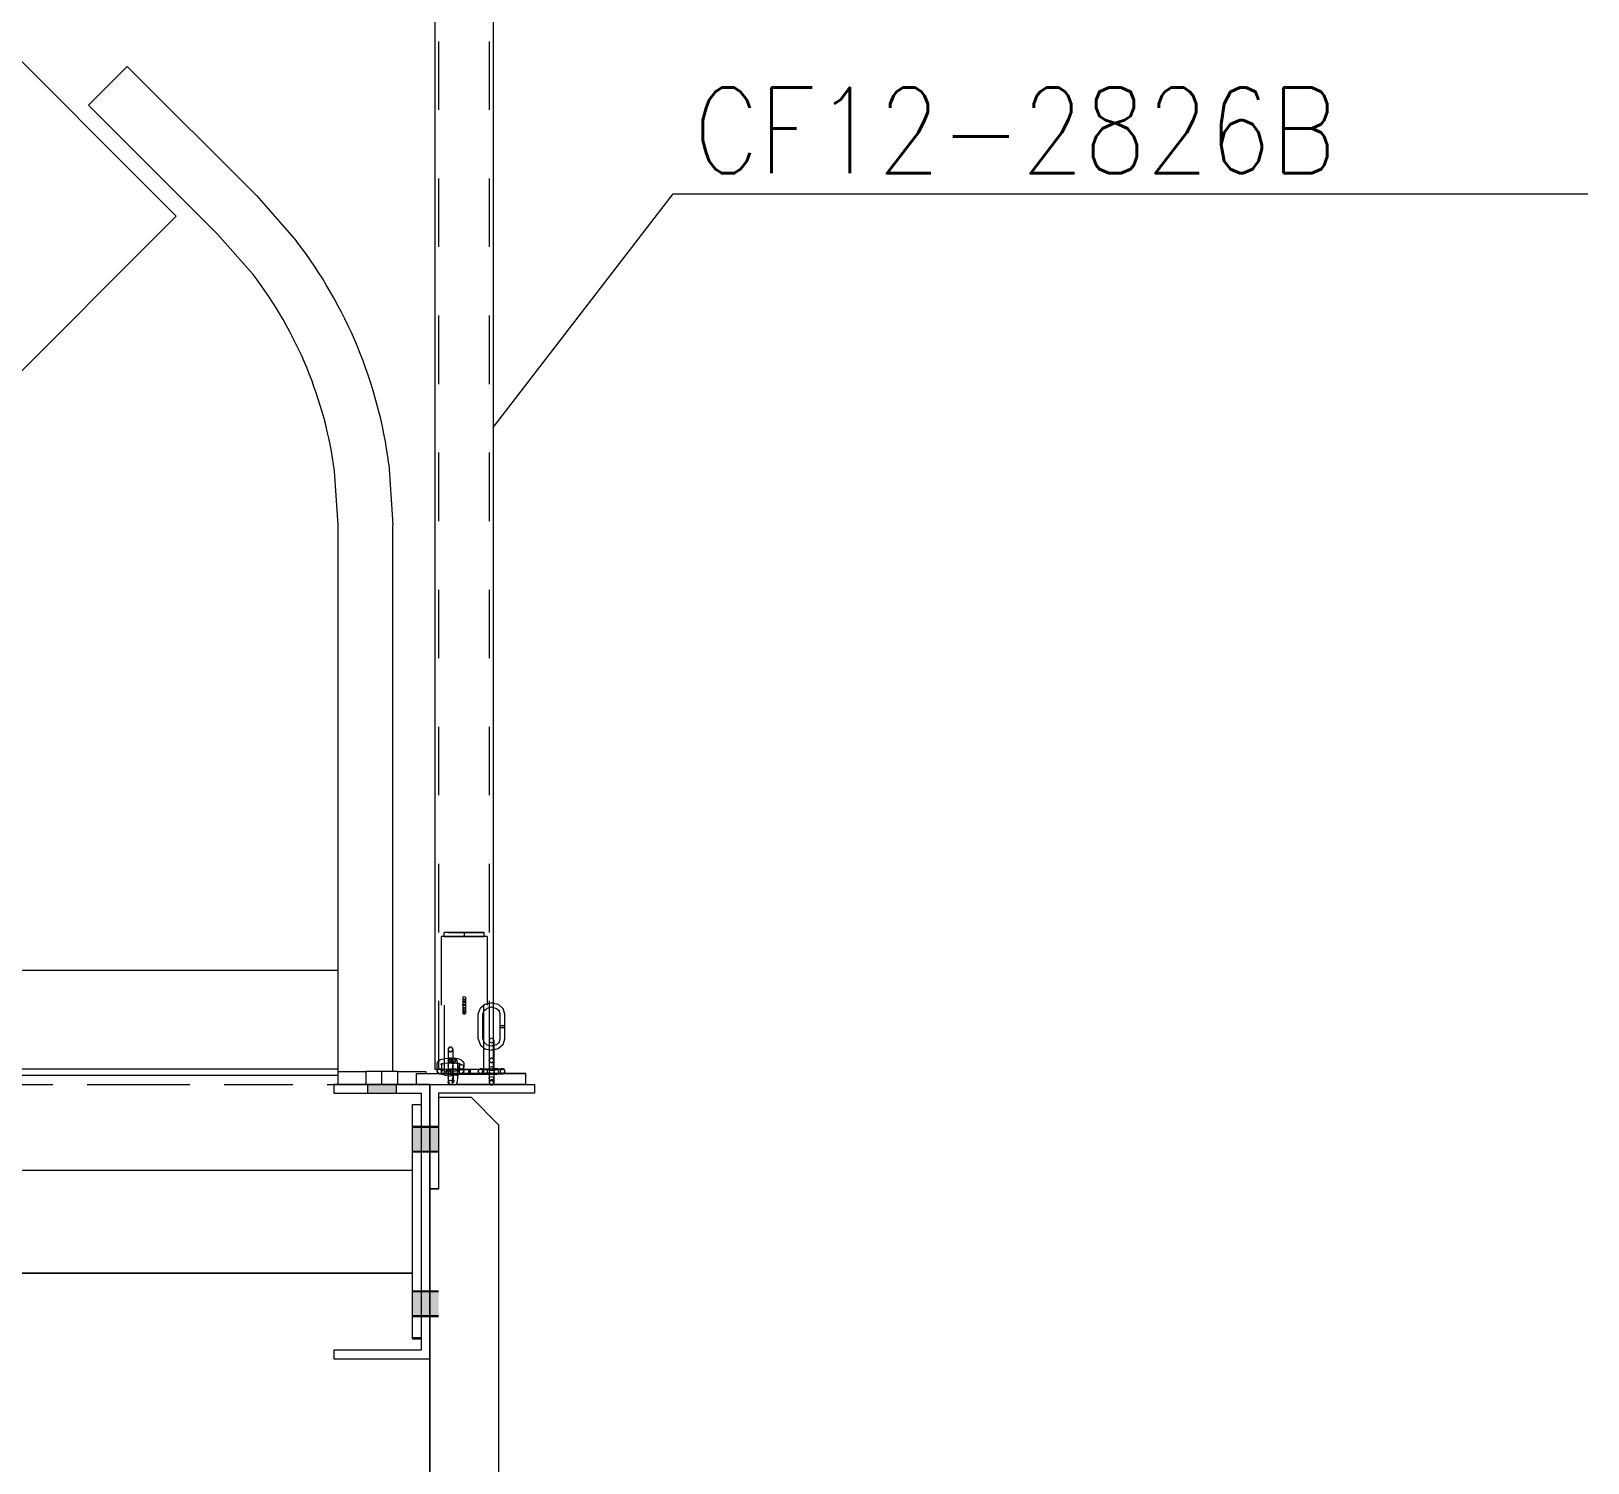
# Model space of a CAD drawing. Header units: millimetres. Extents: x -753 to 90, y 56274 to 56868.
# Drawn here: x -129.56 to -84.14, y 56715.08 to 56756.86 of the extents above; entities that cross this region are included whole.
import ezdxf

# ---------------------------------------------------------------- set-up
doc = ezdxf.new("R2010")
doc.units = ezdxf.units.MM
for name, pattern in [('XKITLINE00', [0]), ('XKITLINE02', [4, 2, -2]), ('XKITLINE06', [7, 3, -1, 2, -1])]:
    doc.linetypes.add(name, pattern=pattern)
for name, color, linetype, lineweight in [('Cota', 4, 'Continuous', 0), ('Objeto gráfico', 3, 'Continuous', 0), ('Parafuso', 3, 'Continuous', 0), ('Peça', 2, 'Continuous', 0), ('Texto', 7, 'Continuous', 0)]:
    doc.layers.add(name, color=color, linetype=linetype, lineweight=lineweight)
doc.styles.add('ROMANS', font='romans__.ttf')

# ---------------------------------------------------------------- blocks, each defined once
blk = doc.blocks.new('*A123')
at = {"layer": 'Peça', "color": 4, "linetype": 'XKITLINE00', "lineweight": 0}
for p, q in [((-117.704, 56759.339), (-116.321, 56759.772)), ((-116.321, 56759.772), (-116.093, 56759.843)), ((-116.073, 56759.814), (-116.073, 56726.563)), ((-117.769, 56759.318), (-117.704, 56759.339)), ((-117.769, 56726.563), (-117.769, 56759.318)), ((-116.073, 56726.563), (-117.769, 56726.563))]:
    blk.add_line(p, q, dxfattribs=at)
at = {"layer": 'Peça', "color": 7, "linetype": 'XKITLINE02', "lineweight": 0}
for p, q in [((-116.179, 56759.816), (-117.663, 56759.352)), ((-116.236, 56759.799), (-117.607, 56759.369)), ((-116.073, 56759.85), (-117.246, 56759.482)), ((-116.179, 56726.563), (-116.179, 56759.816)), ((-116.073, 56759.85), (-116.073, 56759.814)), ((-117.246, 56759.482), (-117.769, 56759.318)), ((-117.663, 56726.563), (-117.663, 56759.352)), ((-116.138, 56726.563), (-116.073, 56726.563))]:
    blk.add_line(p, q, dxfattribs=at)
blk = doc.blocks.new('*A145')
at = {"layer": 'Parafuso'}
for points in [[(-118.173, 56724.17), (-118.425, 56724.17), (-118.425, 56724.897), (-118.173, 56724.897)], [(-118.173, 56724.147), (-118.425, 56724.147), (-118.425, 56724.874), (-118.173, 56724.874)], [(-117.921, 56724.17), (-118.173, 56724.17), (-118.173, 56724.897), (-117.921, 56724.897)], [(-117.921, 56724.147), (-118.173, 56724.147), (-118.173, 56724.874), (-117.921, 56724.874)], [(-117.669, 56724.17), (-117.921, 56724.17), (-117.921, 56724.897), (-117.669, 56724.897)], [(-117.669, 56724.147), (-117.921, 56724.147), (-117.921, 56724.874), (-117.669, 56724.874)], [(-118.173, 56719.37), (-118.425, 56719.37), (-118.425, 56720.097), (-118.173, 56720.097)], [(-118.173, 56719.347), (-118.425, 56719.347), (-118.425, 56720.074), (-118.173, 56720.074)], [(-117.921, 56719.37), (-118.173, 56719.37), (-118.173, 56720.097), (-117.921, 56720.097)], [(-117.921, 56719.347), (-118.173, 56719.347), (-118.173, 56720.074), (-117.921, 56720.074)], [(-117.669, 56719.37), (-117.921, 56719.37), (-117.921, 56720.097), (-117.669, 56720.097)], [(-117.669, 56719.347), (-117.921, 56719.347), (-117.921, 56720.074), (-117.669, 56720.074)]]:
    blk.add_hatch(color=7, dxfattribs=at).paths.add_polyline_path(points, flags=17)
at = {"layer": 'Parafuso', "color": 7, "linetype": 'XKITLINE00', "lineweight": 0}
for p, q in [((-118.173, 56724.897), (-118.425, 56724.897)), ((-118.173, 56724.874), (-118.425, 56724.874)), ((-117.921, 56724.897), (-118.173, 56724.897)), ((-117.921, 56724.874), (-118.173, 56724.874)), ((-117.669, 56724.897), (-117.921, 56724.897)), ((-117.669, 56724.874), (-117.921, 56724.874)), ((-118.173, 56724.17), (-118.425, 56724.17)), ((-118.173, 56724.147), (-118.425, 56724.147)), ((-117.921, 56724.17), (-118.173, 56724.17)), ((-117.921, 56724.147), (-118.173, 56724.147)), ((-117.669, 56724.17), (-117.921, 56724.17)), ((-117.669, 56724.147), (-117.921, 56724.147)), ((-118.173, 56720.097), (-118.425, 56720.097)), ((-118.173, 56720.074), (-118.425, 56720.074)), ((-117.921, 56720.097), (-118.173, 56720.097)), ((-117.921, 56720.074), (-118.173, 56720.074)), ((-117.669, 56720.097), (-117.921, 56720.097)), ((-117.669, 56720.074), (-117.921, 56720.074)), ((-118.173, 56719.37), (-118.425, 56719.37)), ((-118.173, 56719.347), (-118.425, 56719.347)), ((-117.921, 56719.37), (-118.173, 56719.37)), ((-117.921, 56719.347), (-118.173, 56719.347)), ((-117.669, 56719.37), (-117.921, 56719.37)), ((-117.669, 56719.347), (-117.921, 56719.347))]:
    blk.add_line(p, q, dxfattribs=at)
blk = doc.blocks.new('*A150')
at = {"layer": 'Peça', "color": 1, "linetype": 'XKITLINE00', "lineweight": 0}
for p, q in [((-200.217, 56723.629), (-118.425, 56723.629)), ((-200.217, 56720.629), (-118.425, 56720.629)), ((-200.217, 56720.615), (-118.425, 56720.615))]:
    blk.add_line(p, q, dxfattribs=at)
blk = doc.blocks.new('*A152')
at = {"layer": 'Peça', "color": 1, "linetype": 'XKITLINE00', "lineweight": 0}
for p, q in [((-117.667, 56725.751), (-116.721, 56725.751)), ((-116.721, 56725.751), (-115.921, 56724.951)), ((-115.921, 56724.951), (-115.921, 56693.216)), ((-117.921, 56698.133), (-117.921, 56718.123)), ((-117.921, 56693.216), (-117.921, 56695.085))]:
    blk.add_line(p, q, dxfattribs=at)
blk = doc.blocks.new('*A153')
at = {"layer": 'Peça', "color": 1, "linetype": 'XKITLINE00', "lineweight": 0}
for p, q in [((-117.921, 56726.123), (-120.721, 56726.123)), ((-120.721, 56726.123), (-120.721, 56725.871)), ((-117.921, 56718.123), (-117.921, 56726.123)), ((-120.721, 56725.871), (-118.173, 56725.871)), ((-118.173, 56725.871), (-118.173, 56718.375)), ((-118.173, 56718.375), (-120.721, 56718.375)), ((-120.721, 56718.375), (-120.721, 56718.123)), ((-120.721, 56718.123), (-117.921, 56718.123))]:
    blk.add_line(p, q, dxfattribs=at)
blk = doc.blocks.new('*A166')
at = {"layer": 'Peça', "color": 1, "linetype": 'XKITLINE00', "lineweight": 0}
for p, q in [((-118.425, 56718.701), (-118.425, 56725.543)), ((-118.425, 56725.543), (-118.173, 56725.543)), ((-118.425, 56718.743), (-118.173, 56718.743)), ((-118.425, 56718.701), (-118.173, 56718.701))]:
    blk.add_line(p, q, dxfattribs=at)
blk = doc.blocks.new('*A167')
at = {"layer": 'Peça', "color": 1, "linetype": 'XKITLINE00', "lineweight": 0}
for p, q in [((-146.959, 56739.16), (-129.988, 56756.13)), ((-129.909, 56756.051), (-129.988, 56756.13)), ((-129.305, 56755.447), (-129.909, 56756.051)), ((-127.051, 56753.193), (-129.305, 56755.447)), ((-125.634, 56751.776), (-127.051, 56753.193)), ((-142.292, 56734.493), (-125.322, 56751.463)), ((-125.401, 56751.543), (-125.634, 56751.776)), ((-125.322, 56751.463), (-125.401, 56751.543)), ((-146.959, 56739.16), (-146.88, 56739.08)), ((-146.88, 56739.08), (-146.646, 56738.847)), ((-146.646, 56738.847), (-145.23, 56737.43)), ((-145.23, 56737.43), (-142.976, 56735.176)), ((-142.976, 56735.176), (-142.372, 56734.572)), ((-142.372, 56734.572), (-142.292, 56734.493))]:
    blk.add_line(p, q, dxfattribs=at)
blk = doc.blocks.new('*A169')
at = {"layer": 'Peça', "color": 1, "linetype": 'XKITLINE00', "lineweight": 0}
for p, q in [((-126.75, 56755.834), (-127.881, 56754.702)), ((-122.985, 56752.068), (-126.75, 56755.834)), ((-127.881, 56754.702), (-124.116, 56750.937)), ((-122.985, 56752.068), (-121.812, 56750.731)), ((-123.081, 56749.757), (-124.116, 56750.937)), ((-119.118, 56744.227), (-119.001, 56742.452)), ((-120.601, 56742.452), (-120.704, 56744.018)), ((-120.601, 56727.462), (-120.601, 56742.452)), ((-119.001, 56726.502), (-119.001, 56742.452))]:
    blk.add_line(p, q, dxfattribs=at)
for radius in [13.6, 12]:
    blk.add_arc((-132.601, 56742.452), radius, 7.5, 37.5, dxfattribs=at)
blk = doc.blocks.new('*A171')
at = {"layer": 'Peça', "color": 1, "linetype": 'XKITLINE00', "lineweight": 0}
for p, q in [((-120.601, 56726.122), (-120.601, 56726.502)), ((-120.601, 56726.502), (-119.781, 56726.502)), ((-118.896, 56726.502), (-119.781, 56726.502)), ((-119.781, 56726.122), (-119.781, 56726.502)), ((-119.321, 56726.122), (-119.321, 56726.502)), ((-118.861, 56726.502), (-118.896, 56726.502)), ((-118.861, 56726.122), (-118.861, 56726.502)), ((-118.861, 56726.502), (-118.041, 56726.502)), ((-118.041, 56726.502), (-118.041, 56726.443))]:
    blk.add_line(p, q, dxfattribs=at)
blk = doc.blocks.new('*A172')
at = {"layer": 'Peça', "color": 1, "linetype": 'XKITLINE00', "lineweight": 0}
for p, q in [((-198.041, 56729.462), (-120.601, 56729.462)), ((-120.601, 56726.502), (-120.601, 56727.462)), ((-198.041, 56726.577), (-120.601, 56726.577)), ((-198.041, 56726.398), (-120.601, 56726.398))]:
    blk.add_line(p, q, dxfattribs=at)
blk = doc.blocks.new('*A173')
at = {"layer": 'Parafuso'}
blk.add_hatch(color=7, dxfattribs=at).paths.add_polyline_path([(-119.741, 56725.87), (-119.741, 56726.122), (-118.901, 56726.122), (-118.901, 56725.87)], flags=17)
blk.add_hatch(color=7, dxfattribs=at).paths.add_polyline_path([(-119.741, 56725.87), (-119.741, 56726.122), (-118.901, 56726.122), (-118.901, 56725.87)], flags=17)
at = {"layer": 'Parafuso', "color": 7, "linetype": 'XKITLINE00', "lineweight": 0}
for p, q in [((-119.741, 56726.122), (-119.741, 56725.87)), ((-119.741, 56726.122), (-119.741, 56725.87)), ((-118.901, 56726.122), (-118.901, 56725.87)), ((-118.901, 56726.122), (-118.901, 56725.87))]:
    blk.add_line(p, q, dxfattribs=at)
blk = doc.blocks.new('*A203')
at = {"layer": 'Peça', "color": 4, "linetype": 'XKITLINE00', "lineweight": 0}
for p, q in [((-118.321, 56726.443), (-115.121, 56726.443)), ((-118.321, 56726.443), (-118.321, 56726.123)), ((-115.121, 56726.123), (-115.121, 56726.443))]:
    blk.add_line(p, q, dxfattribs=at)
at = {"layer": 'Peça', "color": 7, "linetype": 'XKITLINE02', "lineweight": 0}
for p, q in [((-118.321, 56726.443), (-118.321, 56726.443)), ((-115.121, 56726.443), (-118.321, 56726.443)), ((-115.121, 56726.443), (-115.121, 56726.443)), ((-115.121, 56726.123), (-118.321, 56726.123)), ((-118.321, 56726.123), (-118.321, 56726.123)), ((-118.321, 56726.123), (-115.121, 56726.123)), ((-115.121, 56726.123), (-115.121, 56726.123))]:
    blk.add_line(p, q, dxfattribs=at)
blk = doc.blocks.new('*A204')
at = {"layer": 'Peça', "color": 7, "linetype": 'XKITLINE02', "lineweight": 0}
for p, q in [((-116.509, 56728.177), (-116.459, 56728.339)), ((-116.442, 56728.354), (-116.459, 56728.339)), ((-116.313, 56728.466), (-116.442, 56728.354)), ((-116.373, 56728.177), (-116.342, 56728.28)), ((-116.359, 56728.265), (-116.265, 56728.346)), ((-116.359, 56728.265), (-116.342, 56728.28)), ((-116.313, 56728.466), (-116.137, 56728.507)), ((-116.137, 56728.376), (-116.265, 56728.346)), ((-116.137, 56728.507), (-116.105, 56728.507)), ((-116.105, 56728.376), (-116.137, 56728.376)), ((-116.105, 56728.507), (-116.073, 56728.5)), ((-116.105, 56728.376), (-116.073, 56728.369)), ((-115.929, 56728.466), (-115.8, 56728.354)), ((-115.901, 56728.28), (-115.884, 56728.265)), ((-115.783, 56728.339), (-115.8, 56728.354)), ((-116.509, 56727.453), (-116.509, 56728.177)), ((-116.373, 56727.453), (-116.373, 56728.177)), ((-115.869, 56727.819), (-115.849, 56727.842)), ((-115.866, 56727.815), (-115.849, 56727.835)), ((-115.849, 56727.842), (-115.801, 56727.852)), ((-115.801, 56727.845), (-115.849, 56727.835)), ((-115.801, 56727.852), (-115.753, 56727.842)), ((-115.753, 56727.835), (-115.801, 56727.845)), ((-115.753, 56727.842), (-115.733, 56727.819)), ((-115.736, 56727.815), (-115.753, 56727.835)), ((-116.509, 56727.453), (-116.459, 56727.291)), ((-116.373, 56727.453), (-116.342, 56727.351)), ((-116.359, 56727.366), (-116.265, 56727.284)), ((-116.342, 56727.351), (-116.359, 56727.366)), ((-116.169, 56727.454), (-116.189, 56727.406)), ((-116.189, 56727.406), (-116.189, 56726.563)), ((-116.189, 56727.406), (-116.169, 56727.358)), ((-116.121, 56727.474), (-116.169, 56727.454)), ((-116.169, 56727.358), (-116.121, 56727.338)), ((-116.073, 56727.454), (-116.121, 56727.474)), ((-116.121, 56727.338), (-116.073, 56727.358)), ((-116.073, 56727.358), (-116.053, 56727.406)), ((-116.053, 56727.406), (-116.053, 56727.379)), ((-115.884, 56727.366), (-115.977, 56727.284)), ((-115.901, 56727.351), (-115.884, 56727.366)), ((-117.6, 56726.851), (-117.489, 56726.88)), ((-117.489, 56726.88), (-117.337, 56726.891)), ((-117.369, 56727.197), (-117.389, 56727.149)), ((-117.389, 56727.149), (-117.389, 56726.186)), ((-117.389, 56727.149), (-117.369, 56727.101)), ((-117.389, 56726.829), (-117.369, 56726.877)), ((-117.321, 56727.217), (-117.369, 56727.197)), ((-117.369, 56727.101), (-117.321, 56727.081)), ((-117.369, 56726.877), (-117.321, 56726.897)), ((-117.357, 56726.819), (-117.337, 56726.867)), ((-117.305, 56726.891), (-117.337, 56726.891)), ((-117.337, 56726.867), (-117.289, 56726.887)), ((-117.273, 56727.197), (-117.321, 56727.217)), ((-117.321, 56727.081), (-117.273, 56727.101)), ((-117.321, 56726.897), (-117.273, 56726.877)), ((-117.314, 56726.817), (-117.294, 56726.865)), ((-117.293, 56726.865), (-117.313, 56726.817)), ((-117.153, 56726.88), (-117.305, 56726.891)), ((-117.294, 56726.865), (-117.246, 56726.885)), ((-117.245, 56726.885), (-117.293, 56726.865)), ((-117.289, 56726.887), (-117.246, 56726.885)), ((-117.253, 56727.149), (-117.273, 56727.197)), ((-117.273, 56727.101), (-117.253, 56727.149)), ((-117.273, 56726.877), (-117.253, 56726.829)), ((-117.253, 56727.149), (-117.253, 56726.186)), ((-117.246, 56726.885), (-117.198, 56726.865)), ((-117.245, 56726.885), (-117.202, 56726.883)), ((-117.197, 56726.865), (-117.245, 56726.885)), ((-117.202, 56726.883), (-117.154, 56726.863)), ((-117.198, 56726.865), (-117.178, 56726.817)), ((-117.178, 56726.817), (-117.197, 56726.865)), ((-117.154, 56726.863), (-117.135, 56726.815)), ((-117.042, 56726.851), (-117.153, 56726.88)), ((-116.459, 56727.291), (-116.442, 56727.276)), ((-116.442, 56727.276), (-116.313, 56727.164)), ((-116.313, 56727.164), (-116.137, 56727.123)), ((-116.265, 56727.284), (-116.137, 56727.254)), ((-116.169, 56726.88), (-116.189, 56726.832)), ((-116.169, 56726.869), (-116.189, 56726.821)), ((-116.169, 56726.88), (-116.121, 56726.9)), ((-116.121, 56726.889), (-116.169, 56726.869)), ((-116.137, 56727.254), (-116.105, 56727.254)), ((-116.105, 56727.123), (-116.137, 56727.123)), ((-116.073, 56726.88), (-116.121, 56726.9)), ((-116.073, 56726.869), (-116.121, 56726.889)), ((-116.053, 56727.266), (-116.105, 56727.254)), ((-116.053, 56727.135), (-116.105, 56727.123)), ((-116.053, 56726.832), (-116.073, 56726.88)), ((-116.053, 56726.821), (-116.073, 56726.869)), ((-117.709, 56726.745), (-117.689, 56726.792)), ((-117.709, 56726.563), (-117.709, 56726.745)), ((-117.704, 56726.516), (-117.689, 56726.552)), ((-117.689, 56726.792), (-117.642, 56726.838)), ((-117.689, 56726.552), (-117.641, 56726.572)), ((-117.666, 56726.443), (-117.641, 56726.432)), ((-117.651, 56726.443), (-117.642, 56726.434)), ((-117.642, 56726.838), (-117.6, 56726.851)), ((-117.6, 56726.421), (-117.642, 56726.434)), ((-117.641, 56726.572), (-117.6, 56726.572)), ((-117.6, 56726.568), (-117.641, 56726.568)), ((-117.641, 56726.568), (-117.607, 56726.554)), ((-117.641, 56726.436), (-117.593, 56726.456)), ((-117.6, 56726.436), (-117.641, 56726.436)), ((-117.641, 56726.432), (-117.6, 56726.432)), ((-117.607, 56726.554), (-117.593, 56726.549)), ((-117.6, 56726.72), (-117.489, 56726.749)), ((-117.559, 56726.733), (-117.6, 56726.72)), ((-117.6, 56726.572), (-117.489, 56726.573)), ((-117.6, 56726.568), (-117.489, 56726.567)), ((-117.489, 56726.523), (-117.6, 56726.553)), ((-117.6, 56726.553), (-117.573, 56726.544)), ((-117.6, 56726.436), (-117.489, 56726.437)), ((-117.6, 56726.432), (-117.489, 56726.431)), ((-117.489, 56726.392), (-117.6, 56726.421)), ((-117.593, 56726.699), (-117.573, 56726.745)), ((-117.593, 56726.699), (-117.559, 56726.733)), ((-117.559, 56726.54), (-117.593, 56726.573)), ((-117.593, 56726.573), (-117.573, 56726.527)), ((-117.593, 56726.549), (-117.573, 56726.5)), ((-117.593, 56726.456), (-117.573, 56726.504)), ((-117.573, 56726.527), (-117.573, 56726.745)), ((-117.573, 56726.544), (-117.559, 56726.54)), ((-117.573, 56726.5), (-117.573, 56726.504)), ((-117.489, 56726.749), (-117.337, 56726.76)), ((-117.489, 56726.573), (-117.337, 56726.573)), ((-117.489, 56726.567), (-117.337, 56726.567)), ((-117.489, 56726.523), (-117.337, 56726.513)), ((-117.489, 56726.437), (-117.337, 56726.437)), ((-117.489, 56726.431), (-117.337, 56726.431)), ((-117.442, 56726.491), (-117.423, 56726.539)), ((-117.422, 56726.443), (-117.442, 56726.491)), ((-117.442, 56726.491), (-117.442, 56726.491)), ((-117.423, 56726.539), (-117.376, 56726.559)), ((-117.376, 56726.423), (-117.422, 56726.443)), ((-117.369, 56726.781), (-117.389, 56726.829)), ((-117.384, 56726.668), (-117.389, 56726.516)), ((-117.389, 56726.506), (-117.369, 56726.554)), ((-117.389, 56726.516), (-117.389, 56726.484)), ((-117.369, 56726.458), (-117.389, 56726.506)), ((-117.389, 56726.484), (-117.384, 56726.332)), ((-117.384, 56726.668), (-117.373, 56726.778)), ((-117.376, 56726.559), (-117.298, 56726.56)), ((-117.368, 56726.559), (-117.376, 56726.559)), ((-117.376, 56726.559), (-117.33, 56726.539)), ((-117.329, 56726.443), (-117.376, 56726.423)), ((-117.376, 56726.423), (-117.297, 56726.424)), ((-117.376, 56726.423), (-117.368, 56726.423)), ((-117.373, 56726.778), (-117.357, 56726.819)), ((-117.321, 56726.761), (-117.369, 56726.781)), ((-117.369, 56726.554), (-117.321, 56726.574)), ((-117.369, 56726.458), (-117.333, 56726.443)), ((-117.289, 56726.559), (-117.368, 56726.559)), ((-117.368, 56726.423), (-117.289, 56726.423)), ((-117.337, 56726.76), (-117.305, 56726.76)), ((-117.305, 56726.573), (-117.337, 56726.573)), ((-117.337, 56726.567), (-117.305, 56726.567)), ((-117.337, 56726.513), (-117.305, 56726.513)), ((-117.337, 56726.437), (-117.305, 56726.437)), ((-117.337, 56726.431), (-117.305, 56726.431)), ((-117.332, 56726.443), (-117.321, 56726.438)), ((-117.33, 56726.539), (-117.31, 56726.491)), ((-117.31, 56726.492), (-117.329, 56726.443)), ((-117.273, 56726.781), (-117.321, 56726.761)), ((-117.321, 56726.574), (-117.273, 56726.554)), ((-117.321, 56726.438), (-117.31, 56726.443)), ((-117.294, 56726.769), (-117.314, 56726.817)), ((-117.313, 56726.817), (-117.293, 56726.769)), ((-117.31, 56726.491), (-117.31, 56726.492)), ((-117.309, 56726.443), (-117.273, 56726.458)), ((-117.305, 56726.76), (-117.153, 56726.749)), ((-117.153, 56726.573), (-117.305, 56726.573)), ((-117.305, 56726.567), (-117.153, 56726.567)), ((-117.305, 56726.513), (-117.153, 56726.523)), ((-117.305, 56726.437), (-117.153, 56726.437)), ((-117.153, 56726.431), (-117.305, 56726.431)), ((-117.298, 56726.56), (-117.161, 56726.56)), ((-117.297, 56726.424), (-117.161, 56726.424)), ((-117.246, 56726.749), (-117.294, 56726.769)), ((-117.293, 56726.769), (-117.245, 56726.749)), ((-117.241, 56726.771), (-117.289, 56726.751)), ((-117.289, 56726.751), (-117.246, 56726.749)), ((-117.289, 56726.559), (-117.153, 56726.56)), ((-117.289, 56726.423), (-117.153, 56726.424)), ((-117.253, 56726.829), (-117.273, 56726.781)), ((-117.273, 56726.554), (-117.253, 56726.506)), ((-117.253, 56726.506), (-117.273, 56726.458)), ((-117.25, 56726.767), (-117.27, 56726.815)), ((-117.27, 56726.815), (-117.254, 56726.774)), ((-117.242, 56726.662), (-117.254, 56726.774)), ((-117.253, 56726.516), (-117.249, 56726.668)), ((-117.253, 56726.484), (-117.253, 56726.516)), ((-117.253, 56726.484), (-117.249, 56726.332)), ((-117.202, 56726.747), (-117.25, 56726.767)), ((-117.249, 56726.668), (-117.237, 56726.778)), ((-117.198, 56726.769), (-117.246, 56726.749)), ((-117.245, 56726.749), (-117.197, 56726.769)), ((-117.245, 56726.749), (-117.202, 56726.747)), ((-117.238, 56726.51), (-117.242, 56726.662)), ((-117.238, 56726.478), (-117.242, 56726.326)), ((-117.221, 56726.819), (-117.241, 56726.771)), ((-117.238, 56726.478), (-117.238, 56726.51)), ((-117.237, 56726.778), (-117.221, 56726.819)), ((-117.178, 56726.817), (-117.198, 56726.769)), ((-117.197, 56726.769), (-117.178, 56726.817)), ((-117.161, 56726.56), (-116.763, 56726.562)), ((-117.161, 56726.424), (-116.763, 56726.426)), ((-117.042, 56726.72), (-117.153, 56726.749)), ((-117.153, 56726.573), (-117.042, 56726.572)), ((-117.153, 56726.567), (-117.042, 56726.568)), ((-117.153, 56726.56), (-116.996, 56726.56)), ((-117.153, 56726.523), (-117.042, 56726.553)), ((-117.153, 56726.437), (-117.042, 56726.436)), ((-117.042, 56726.432), (-117.153, 56726.431)), ((-117.153, 56726.424), (-116.995, 56726.424)), ((-117.153, 56726.392), (-117.042, 56726.421)), ((-117.135, 56726.815), (-117.119, 56726.774)), ((-117.107, 56726.662), (-117.119, 56726.774)), ((-117.103, 56726.51), (-117.107, 56726.662)), ((-117.107, 56726.326), (-117.103, 56726.478)), ((-117.103, 56726.478), (-117.103, 56726.51)), ((-117.084, 56726.733), (-117.042, 56726.72)), ((-117.084, 56726.733), (-117.049, 56726.699)), ((-117.049, 56726.573), (-117.084, 56726.54)), ((-117.084, 56726.54), (-117.042, 56726.553)), ((-117.049, 56726.699), (-117.069, 56726.745)), ((-117.069, 56726.745), (-117.069, 56726.637)), ((-117.069, 56726.637), (-117.049, 56726.684)), ((-117.049, 56726.682), (-117.069, 56726.635)), ((-117.049, 56726.591), (-117.069, 56726.637)), ((-117.069, 56726.527), (-117.069, 56726.635)), ((-117.069, 56726.635), (-117.049, 56726.589)), ((-117.069, 56726.527), (-117.049, 56726.573)), ((-117.069, 56726.5), (-117.049, 56726.549)), ((-117.049, 56726.456), (-117.069, 56726.504)), ((-117.069, 56726.504), (-117.069, 56726.502)), ((-117.069, 56726.5), (-117.069, 56726.502)), ((-117.049, 56726.684), (-117.001, 56726.703)), ((-117.001, 56726.701), (-117.049, 56726.682)), ((-117.001, 56726.572), (-117.049, 56726.591)), ((-117.049, 56726.589), (-117.001, 56726.57)), ((-117.049, 56726.549), (-117.001, 56726.568)), ((-117.049, 56726.456), (-117.001, 56726.436)), ((-117, 56726.838), (-117.042, 56726.851)), ((-117.042, 56726.572), (-117.001, 56726.572)), ((-117.001, 56726.568), (-117.042, 56726.568)), ((-117.042, 56726.436), (-117.001, 56726.436)), ((-117, 56726.434), (-117.042, 56726.421)), ((-117.042, 56726.432), (-117.006, 56726.432)), ((-117.006, 56726.432), (-117.001, 56726.432)), ((-117.001, 56726.703), (-116.953, 56726.684)), ((-116.953, 56726.682), (-117.001, 56726.701)), ((-116.953, 56726.591), (-117.001, 56726.572)), ((-117.001, 56726.57), (-116.953, 56726.589)), ((-117.001, 56726.572), (-116.953, 56726.552)), ((-117.001, 56726.432), (-116.977, 56726.443)), ((-117, 56726.838), (-116.953, 56726.792)), ((-116.953, 56726.48), (-117, 56726.434)), ((-116.192, 56726.564), (-116.996, 56726.56)), ((-116.995, 56726.424), (-116.192, 56726.428)), ((-116.976, 56726.443), (-116.953, 56726.452)), ((-116.953, 56726.792), (-116.933, 56726.745)), ((-116.953, 56726.684), (-116.933, 56726.637)), ((-116.933, 56726.635), (-116.953, 56726.682)), ((-116.933, 56726.637), (-116.953, 56726.591)), ((-116.953, 56726.589), (-116.933, 56726.635)), ((-116.953, 56726.552), (-116.933, 56726.504)), ((-116.933, 56726.527), (-116.953, 56726.48)), ((-116.953, 56726.452), (-116.933, 56726.5)), ((-116.933, 56726.745), (-116.933, 56726.637)), ((-116.933, 56726.527), (-116.933, 56726.635)), ((-116.933, 56726.504), (-116.933, 56726.502)), ((-116.933, 56726.5), (-116.933, 56726.502)), ((-116.781, 56726.494), (-116.776, 56726.542)), ((-116.775, 56726.446), (-116.781, 56726.494)), ((-116.776, 56726.542), (-116.763, 56726.562)), ((-116.763, 56726.426), (-116.775, 56726.446)), ((-116.768, 56726.542), (-116.773, 56726.494)), ((-116.773, 56726.494), (-116.768, 56726.446)), ((-116.756, 56726.562), (-116.768, 56726.542)), ((-116.767, 56726.445), (-116.768, 56726.446)), ((-116.755, 56726.426), (-116.767, 56726.445)), ((-116.763, 56726.562), (-116.751, 56726.542)), ((-116.751, 56726.446), (-116.763, 56726.426)), ((-116.358, 56726.564), (-116.756, 56726.562)), ((-116.743, 56726.542), (-116.756, 56726.562)), ((-116.755, 56726.426), (-116.743, 56726.446)), ((-116.755, 56726.426), (-116.357, 56726.428)), ((-116.751, 56726.542), (-116.746, 56726.494)), ((-116.746, 56726.494), (-116.751, 56726.446)), ((-116.738, 56726.494), (-116.743, 56726.542)), ((-116.743, 56726.446), (-116.738, 56726.494)), ((-116.489, 56726.565), (-116.509, 56726.517)), ((-116.489, 56726.554), (-116.509, 56726.506)), ((-116.509, 56726.517), (-116.509, 56726.513)), ((-116.489, 56726.465), (-116.509, 56726.513)), ((-116.509, 56726.506), (-116.509, 56726.503)), ((-116.489, 56726.455), (-116.509, 56726.503)), ((-116.441, 56726.585), (-116.489, 56726.565)), ((-116.441, 56726.574), (-116.489, 56726.554)), ((-116.441, 56726.445), (-116.489, 56726.465)), ((-116.489, 56726.455), (-116.461, 56726.443)), ((-116.46, 56726.443), (-116.441, 56726.435)), ((-116.441, 56726.585), (-116.4, 56726.585)), ((-116.4, 56726.581), (-116.441, 56726.581)), ((-116.441, 56726.581), (-116.393, 56726.562)), ((-116.441, 56726.574), (-116.4, 56726.575)), ((-116.4, 56726.57), (-116.441, 56726.571)), ((-116.441, 56726.571), (-116.393, 56726.551)), ((-116.441, 56726.449), (-116.393, 56726.469)), ((-116.4, 56726.449), (-116.441, 56726.449)), ((-116.441, 56726.445), (-116.4, 56726.445)), ((-116.441, 56726.438), (-116.428, 56726.444)), ((-116.441, 56726.438), (-116.4, 56726.439)), ((-116.441, 56726.435), (-116.4, 56726.434)), ((-116.428, 56726.444), (-116.393, 56726.458)), ((-116.4, 56726.585), (-116.289, 56726.586)), ((-116.4, 56726.581), (-116.289, 56726.58)), ((-116.289, 56726.575), (-116.4, 56726.575)), ((-116.4, 56726.57), (-116.289, 56726.57)), ((-116.4, 56726.449), (-116.289, 56726.45)), ((-116.4, 56726.445), (-116.289, 56726.444)), ((-116.4, 56726.439), (-116.289, 56726.439)), ((-116.4, 56726.434), (-116.289, 56726.434)), ((-116.393, 56726.562), (-116.373, 56726.513)), ((-116.393, 56726.551), (-116.373, 56726.503)), ((-116.393, 56726.469), (-116.373, 56726.517)), ((-116.393, 56726.458), (-116.373, 56726.506)), ((-116.373, 56726.517), (-116.373, 56726.513)), ((-116.373, 56726.506), (-116.373, 56726.503)), ((-116.358, 56726.564), (-116.2, 56726.564)), ((-116.357, 56726.428), (-116.2, 56726.428)), ((-116.289, 56726.586), (-116.137, 56726.586)), ((-116.289, 56726.58), (-116.137, 56726.58)), ((-116.289, 56726.575), (-116.137, 56726.576)), ((-116.289, 56726.57), (-116.137, 56726.57)), ((-116.247, 56726.45), (-116.289, 56726.45)), ((-116.289, 56726.444), (-116.247, 56726.444)), ((-116.137, 56726.44), (-116.289, 56726.439)), ((-116.289, 56726.434), (-116.137, 56726.434)), ((-116.064, 56726.565), (-116.2, 56726.564)), ((-116.2, 56726.428), (-116.064, 56726.429)), ((-116.056, 56726.564), (-116.192, 56726.564)), ((-116.192, 56726.428), (-116.185, 56726.428)), ((-116.189, 56726.832), (-116.169, 56726.783)), ((-116.169, 56726.773), (-116.189, 56726.821)), ((-116.189, 56726.591), (-116.169, 56726.631)), ((-116.189, 56726.587), (-116.169, 56726.626)), ((-116.175, 56726.563), (-116.189, 56726.591)), ((-116.177, 56726.563), (-116.189, 56726.587)), ((-116.189, 56726.497), (-116.189, 56726.178)), ((-116.137, 56726.45), (-116.189, 56726.45)), ((-116.189, 56726.444), (-116.137, 56726.444)), ((-116.185, 56726.428), (-116.055, 56726.428)), ((-116.169, 56726.783), (-116.121, 56726.764)), ((-116.169, 56726.773), (-116.121, 56726.753)), ((-116.169, 56726.631), (-116.121, 56726.647)), ((-116.121, 56726.642), (-116.169, 56726.626)), ((-116.137, 56726.586), (-116.105, 56726.586)), ((-116.137, 56726.58), (-116.105, 56726.58)), ((-116.137, 56726.576), (-116.105, 56726.576)), ((-116.137, 56726.57), (-116.105, 56726.57)), ((-116.137, 56726.45), (-116.121, 56726.45)), ((-116.105, 56726.444), (-116.137, 56726.444)), ((-116.137, 56726.44), (-116.105, 56726.44)), ((-116.105, 56726.434), (-116.137, 56726.434)), ((-116.121, 56726.764), (-116.073, 56726.783)), ((-116.121, 56726.753), (-116.073, 56726.773)), ((-116.121, 56726.647), (-116.073, 56726.631)), ((-116.073, 56726.626), (-116.121, 56726.642)), ((-116.121, 56726.45), (-116.105, 56726.45)), ((-116.105, 56726.586), (-116.054, 56726.586)), ((-115.953, 56726.58), (-116.105, 56726.58)), ((-116.105, 56726.576), (-115.953, 56726.575)), ((-115.953, 56726.57), (-116.105, 56726.57)), ((-116.105, 56726.45), (-116.073, 56726.45)), ((-116.053, 56726.444), (-116.105, 56726.444)), ((-116.105, 56726.44), (-115.953, 56726.439)), ((-115.953, 56726.434), (-116.105, 56726.434)), ((-116.073, 56726.783), (-116.053, 56726.832)), ((-116.073, 56726.773), (-116.053, 56726.821)), ((-116.073, 56726.631), (-116.053, 56726.591)), ((-116.054, 56726.589), (-116.073, 56726.626)), ((-116.073, 56726.45), (-116.053, 56726.45)), ((-115.985, 56726.565), (-116.064, 56726.565)), ((-116.064, 56726.429), (-115.985, 56726.429)), ((-116.056, 56726.564), (-115.977, 56726.565)), ((-116.055, 56726.428), (-115.977, 56726.429)), ((-116.053, 56726.591), (-116.053, 56726.587)), ((-116.053, 56726.591), (-116.053, 56726.587)), ((-116.053, 56726.591), (-116.053, 56726.587)), ((-116.053, 56726.591), (-116.053, 56726.587)), ((-116.053, 56726.443), (-116.053, 56726.181)), ((-116.043, 56726.497), (-116.023, 56726.545)), ((-116.043, 56726.497), (-116.043, 56726.497)), ((-116.032, 56726.47), (-116.043, 56726.497)), ((-116.023, 56726.449), (-116.032, 56726.47)), ((-116.023, 56726.545), (-115.977, 56726.565)), ((-116.023, 56726.449), (-115.988, 56726.434)), ((-115.988, 56726.434), (-115.977, 56726.429)), ((-115.985, 56726.565), (-115.977, 56726.565)), ((-115.985, 56726.429), (-115.977, 56726.429)), ((-115.977, 56726.565), (-115.967, 56726.561)), ((-115.977, 56726.429), (-115.945, 56726.443)), ((-115.967, 56726.561), (-115.931, 56726.545)), ((-115.953, 56726.58), (-115.946, 56726.58)), ((-115.953, 56726.575), (-115.842, 56726.575)), ((-115.842, 56726.57), (-115.953, 56726.57)), ((-115.953, 56726.439), (-115.842, 56726.439)), ((-115.953, 56726.434), (-115.842, 56726.434)), ((-115.946, 56726.58), (-115.842, 56726.581)), ((-115.945, 56726.443), (-115.93, 56726.449)), ((-115.92, 56726.518), (-115.931, 56726.545)), ((-115.93, 56726.449), (-115.922, 56726.47)), ((-115.922, 56726.47), (-115.911, 56726.497)), ((-115.911, 56726.497), (-115.92, 56726.518)), ((-115.911, 56726.497), (-115.911, 56726.497)), ((-115.849, 56726.562), (-115.869, 56726.513)), ((-115.849, 56726.551), (-115.869, 56726.503)), ((-115.869, 56726.517), (-115.849, 56726.469)), ((-115.869, 56726.515), (-115.869, 56726.517)), ((-115.869, 56726.513), (-115.869, 56726.515)), ((-115.869, 56726.506), (-115.849, 56726.458)), ((-115.869, 56726.505), (-115.869, 56726.506)), ((-115.869, 56726.503), (-115.869, 56726.505)), ((-115.849, 56726.562), (-115.818, 56726.574)), ((-115.801, 56726.571), (-115.849, 56726.551)), ((-115.849, 56726.469), (-115.801, 56726.449)), ((-115.849, 56726.458), (-115.801, 56726.438)), ((-115.842, 56726.581), (-115.801, 56726.581)), ((-115.842, 56726.575), (-115.818, 56726.575)), ((-115.842, 56726.57), (-115.801, 56726.571)), ((-115.801, 56726.438), (-115.842, 56726.439)), ((-115.842, 56726.434), (-115.801, 56726.435)), ((-115.818, 56726.574), (-115.801, 56726.581)), ((-115.818, 56726.575), (-115.801, 56726.574)), ((-115.753, 56726.554), (-115.801, 56726.574)), ((-115.801, 56726.435), (-115.782, 56726.443)), ((-115.738, 56726.517), (-115.753, 56726.554)), ((-115.735, 56726.511), (-115.738, 56726.517)), ((-115.733, 56726.517), (-115.733, 56726.515)), ((-115.733, 56726.513), (-115.733, 56726.515)), ((-115.733, 56726.505), (-115.733, 56726.506)), ((-115.733, 56726.503), (-115.733, 56726.505)), ((-117.489, 56726.392), (-117.337, 56726.381)), ((-117.389, 56726.186), (-117.369, 56726.234)), ((-117.369, 56726.138), (-117.389, 56726.186)), ((-117.373, 56726.22), (-117.384, 56726.332)), ((-117.357, 56726.179), (-117.373, 56726.22)), ((-117.369, 56726.234), (-117.321, 56726.254)), ((-117.369, 56726.138), (-117.321, 56726.118)), ((-117.337, 56726.131), (-117.357, 56726.179)), ((-117.337, 56726.381), (-117.305, 56726.381)), ((-117.337, 56726.131), (-117.289, 56726.111)), ((-117.321, 56726.254), (-117.273, 56726.234)), ((-117.321, 56726.118), (-117.309, 56726.123)), ((-117.309, 56726.123), (-117.273, 56726.138)), ((-117.153, 56726.392), (-117.305, 56726.381)), ((-117.242, 56726.227), (-117.289, 56726.247)), ((-117.202, 56726.243), (-117.289, 56726.247)), ((-117.202, 56726.107), (-117.289, 56726.111)), ((-117.273, 56726.234), (-117.253, 56726.186)), ((-117.253, 56726.186), (-117.273, 56726.138)), ((-117.27, 56726.175), (-117.25, 56726.223)), ((-117.27, 56726.175), (-117.254, 56726.215)), ((-117.242, 56726.326), (-117.254, 56726.215)), ((-117.25, 56726.223), (-117.202, 56726.243)), ((-117.238, 56726.22), (-117.249, 56726.332)), ((-117.222, 56726.179), (-117.242, 56726.227)), ((-117.238, 56726.22), (-117.222, 56726.179)), ((-117.155, 56726.127), (-117.202, 56726.107)), ((-117.135, 56726.175), (-117.155, 56726.127)), ((-117.135, 56726.175), (-117.119, 56726.215)), ((-117.119, 56726.215), (-117.107, 56726.326)), ((-116.189, 56726.295), (-116.169, 56726.342)), ((-116.189, 56726.295), (-116.189, 56726.321)), ((-116.169, 56726.247), (-116.189, 56726.295)), ((-116.169, 56726.236), (-116.189, 56726.188)), ((-116.169, 56726.226), (-116.189, 56726.178)), ((-116.189, 56726.188), (-116.169, 56726.14)), ((-116.189, 56726.178), (-116.169, 56726.13)), ((-116.169, 56726.342), (-116.121, 56726.362)), ((-116.121, 56726.256), (-116.169, 56726.236)), ((-116.121, 56726.227), (-116.169, 56726.247)), ((-116.121, 56726.246), (-116.169, 56726.226)), ((-116.169, 56726.14), (-116.121, 56726.12)), ((-116.169, 56726.13), (-116.121, 56726.11)), ((-116.121, 56726.362), (-116.073, 56726.342)), ((-116.073, 56726.236), (-116.121, 56726.256)), ((-116.073, 56726.247), (-116.121, 56726.227)), ((-116.121, 56726.246), (-116.073, 56726.226)), ((-116.121, 56726.12), (-116.115, 56726.123)), ((-116.121, 56726.11), (-116.09, 56726.123)), ((-116.115, 56726.123), (-116.073, 56726.14)), ((-116.09, 56726.123), (-116.073, 56726.13)), ((-116.073, 56726.342), (-116.053, 56726.295)), ((-116.073, 56726.247), (-116.053, 56726.295)), ((-116.053, 56726.188), (-116.073, 56726.236)), ((-116.073, 56726.226), (-116.053, 56726.178)), ((-116.073, 56726.14), (-116.053, 56726.188)), ((-116.053, 56726.178), (-116.073, 56726.13)), ((-116.053, 56726.295), (-116.053, 56726.321)), ((-116.053, 56726.188), (-116.053, 56726.192)), ((-116.053, 56726.188), (-116.053, 56726.19)), ((-116.053, 56726.179), (-116.053, 56726.181)), ((-116.053, 56726.181), (-116.053, 56726.178)), ((-116.053, 56726.178), (-116.053, 56726.179))]:
    blk.add_line(p, q, dxfattribs=at)
at = {"layer": 'Peça', "color": 4, "linetype": 'XKITLINE00', "lineweight": 0}
for p, q in [((-116.073, 56728.5), (-115.929, 56728.466)), ((-116.073, 56728.369), (-115.977, 56728.346)), ((-115.977, 56728.346), (-115.884, 56728.265)), ((-115.869, 56728.177), (-115.901, 56728.28)), ((-115.733, 56728.177), (-115.783, 56728.339)), ((-115.869, 56727.819), (-115.869, 56728.177)), ((-115.849, 56727.795), (-115.869, 56727.819)), ((-115.869, 56727.812), (-115.866, 56727.815)), ((-115.869, 56727.453), (-115.869, 56727.812)), ((-115.849, 56727.788), (-115.869, 56727.812)), ((-115.801, 56727.785), (-115.849, 56727.795)), ((-115.849, 56727.788), (-115.801, 56727.778)), ((-115.753, 56727.795), (-115.801, 56727.785)), ((-115.801, 56727.778), (-115.753, 56727.788)), ((-115.733, 56727.819), (-115.753, 56727.795)), ((-115.753, 56727.788), (-115.733, 56727.812)), ((-115.733, 56727.812), (-115.736, 56727.815)), ((-115.733, 56727.819), (-115.733, 56728.177)), ((-115.733, 56727.453), (-115.733, 56727.812)), ((-116.053, 56727.406), (-116.073, 56727.454)), ((-116.053, 56727.406), (-116.053, 56727.379)), ((-116.053, 56727.379), (-116.053, 56726.591)), ((-115.901, 56727.351), (-115.869, 56727.453)), ((-115.783, 56727.291), (-115.733, 56727.453)), ((-115.977, 56727.284), (-116.053, 56727.266)), ((-115.929, 56727.164), (-116.053, 56727.135)), ((-115.8, 56727.276), (-115.929, 56727.164)), ((-115.783, 56727.291), (-115.8, 56727.276)), ((-117.709, 56726.527), (-117.709, 56726.563)), ((-117.689, 56726.48), (-117.709, 56726.527)), ((-117.709, 56726.504), (-117.704, 56726.516)), ((-117.709, 56726.5), (-117.709, 56726.504)), ((-117.689, 56726.452), (-117.709, 56726.5)), ((-117.689, 56726.48), (-117.651, 56726.443)), ((-117.689, 56726.452), (-117.666, 56726.443)), ((-117.333, 56726.443), (-117.332, 56726.443)), ((-117.31, 56726.443), (-117.309, 56726.443)), ((-116.977, 56726.443), (-116.976, 56726.443)), ((-116.461, 56726.443), (-116.46, 56726.443)), ((-116.189, 56726.45), (-116.247, 56726.45)), ((-116.247, 56726.444), (-116.189, 56726.444)), ((-116.189, 56726.563), (-116.189, 56726.443)), ((-116.169, 56726.547), (-116.177, 56726.563)), ((-116.169, 56726.552), (-116.175, 56726.563)), ((-116.121, 56726.536), (-116.169, 56726.552)), ((-116.169, 56726.547), (-116.121, 56726.531)), ((-116.073, 56726.552), (-116.121, 56726.536)), ((-116.121, 56726.531), (-116.073, 56726.547)), ((-116.053, 56726.591), (-116.073, 56726.552)), ((-116.073, 56726.547), (-116.053, 56726.587)), ((-116.053, 56726.587), (-116.054, 56726.589)), ((-116.054, 56726.586), (-115.953, 56726.586)), ((-116.053, 56726.587), (-116.053, 56726.591)), ((-116.053, 56726.587), (-116.053, 56726.443)), ((-116.053, 56726.45), (-115.953, 56726.45)), ((-115.953, 56726.444), (-116.053, 56726.444)), ((-115.953, 56726.586), (-115.842, 56726.585)), ((-115.953, 56726.45), (-115.842, 56726.449)), ((-115.953, 56726.444), (-115.842, 56726.445)), ((-115.801, 56726.585), (-115.842, 56726.585)), ((-115.801, 56726.449), (-115.842, 56726.449)), ((-115.842, 56726.445), (-115.801, 56726.445)), ((-115.753, 56726.565), (-115.801, 56726.585)), ((-115.801, 56726.445), (-115.753, 56726.465)), ((-115.782, 56726.443), (-115.753, 56726.455)), ((-115.753, 56726.565), (-115.733, 56726.517)), ((-115.753, 56726.465), (-115.733, 56726.513)), ((-115.753, 56726.455), (-115.733, 56726.503)), ((-115.733, 56726.506), (-115.735, 56726.511))]:
    blk.add_line(p, q, dxfattribs=at)
at = {"layer": 'Peça', "color": 7, "linetype": 'XKITLINE02', "lineweight": 0}
for centre, start, end in [((-117.321, 56727.148), 90, 270), ((-117.321, 56727.148), 44.9998, 224.9998), ((-117.321, 56726.827), 90, 270), ((-117.321, 56726.827), 44.9998, 224.9998), ((-117.321, 56727.148), 224.9998, 44.9998), ((-117.321, 56726.827), 224.9998, 44.9998), ((-117.321, 56727.148), 270, 90), ((-117.321, 56726.827), 270, 90), ((-117.001, 56726.502), 289.7315, 289.1148), ((-117.001, 56726.502), 289.6544, 289.0377), ((-115.801, 56726.515), 360, 266.3851), ((-115.801, 56726.515), 360, 266.3133), ((-115.801, 56726.505), 360, 283.2961), ((-115.801, 56726.505), 360, 283.3714), ((-116.121, 56726.19), 90, 270), ((-116.121, 56726.179), 90, 270), ((-116.121, 56726.19), 135.0002, 315.0002), ((-116.121, 56726.179), 135.0002, 315.0002), ((-116.121, 56726.19), 315.0002, 135.0002), ((-116.121, 56726.179), 315.0002, 135.0002), ((-116.121, 56726.19), 270, 90), ((-116.121, 56726.179), 270, 90)]:
    blk.add_arc(centre, 0.068, start, end, dxfattribs=at)
at = {"layer": 'Peça', "color": 4, "linetype": 'XKITLINE00', "lineweight": 0}
for centre, start, end in [((-117.001, 56726.502), 289.1148, 289.7315), ((-117.001, 56726.502), 289.0377, 289.6544), ((-115.801, 56726.515), 266.3133, 360), ((-115.801, 56726.515), 266.3851, 360), ((-115.801, 56726.505), 283.2961, 360), ((-115.801, 56726.505), 283.3714, 360)]:
    blk.add_arc(centre, 0.068, start, end, dxfattribs=at)
blk = doc.blocks.new('*A205')
at = {"layer": 'Peça', "color": 7, "linetype": 'XKITLINE02', "lineweight": 0}
for p, q in [((-116.956, 56728.668), (-116.921, 56728.69)), ((-116.921, 56728.69), (-116.887, 56728.668)), ((-116.956, 56728.668), (-116.956, 56728.469)), ((-116.956, 56728.625), (-116.921, 56728.603)), ((-116.956, 56728.602), (-116.921, 56728.617)), ((-116.956, 56728.602), (-116.921, 56728.617)), ((-116.956, 56728.571), (-116.921, 56728.556)), ((-116.956, 56728.571), (-116.921, 56728.556)), ((-116.956, 56728.503), (-116.921, 56728.523)), ((-116.956, 56728.443), (-116.956, 56728.469)), ((-116.956, 56728.463), (-116.921, 56728.443)), ((-116.956, 56728.443), (-116.956, 56728.423)), ((-116.956, 56728.423), (-116.921, 56728.443)), ((-116.921, 56728.443), (-116.956, 56728.443)), ((-116.956, 56728.443), (-116.921, 56728.443)), ((-116.956, 56728.383), (-116.921, 56728.363)), ((-116.956, 56728.383), (-116.921, 56728.363)), ((-116.956, 56728.314), (-116.921, 56728.33)), ((-116.956, 56728.314), (-116.921, 56728.33)), ((-116.956, 56728.284), (-116.921, 56728.269)), ((-116.956, 56728.284), (-116.921, 56728.269)), ((-116.956, 56728.261), (-116.921, 56728.283)), ((-116.956, 56728.226), (-116.956, 56728.218)), ((-116.956, 56728.218), (-116.921, 56728.196)), ((-116.921, 56728.603), (-116.887, 56728.625)), ((-116.921, 56728.617), (-116.887, 56728.602)), ((-116.921, 56728.617), (-116.887, 56728.602)), ((-116.921, 56728.556), (-116.887, 56728.571)), ((-116.921, 56728.556), (-116.887, 56728.571)), ((-116.921, 56728.523), (-116.887, 56728.503)), ((-116.921, 56728.443), (-116.887, 56728.463)), ((-116.921, 56728.443), (-116.887, 56728.423)), ((-116.887, 56728.443), (-116.921, 56728.443)), ((-116.921, 56728.443), (-116.887, 56728.443)), ((-116.921, 56728.363), (-116.887, 56728.383)), ((-116.921, 56728.363), (-116.887, 56728.383)), ((-116.921, 56728.33), (-116.887, 56728.314)), ((-116.921, 56728.33), (-116.887, 56728.314)), ((-116.921, 56728.269), (-116.887, 56728.284)), ((-116.921, 56728.269), (-116.887, 56728.284)), ((-116.921, 56728.283), (-116.887, 56728.261)), ((-116.921, 56728.196), (-116.887, 56728.218)), ((-116.887, 56728.668), (-116.887, 56728.469)), ((-116.887, 56728.469), (-116.887, 56728.443)), ((-116.887, 56728.443), (-116.887, 56728.423)), ((-116.887, 56728.226), (-116.887, 56728.218))]:
    blk.add_line(p, q, dxfattribs=at)
at = {"layer": 'Peça', "color": 4, "linetype": 'XKITLINE00', "lineweight": 0}
for p, q in [((-116.956, 56728.423), (-116.921, 56728.443)), ((-116.956, 56728.423), (-116.956, 56728.192)), ((-116.921, 56728.243), (-116.956, 56728.226)), ((-116.921, 56728.443), (-116.887, 56728.423)), ((-116.887, 56728.226), (-116.921, 56728.243)), ((-116.887, 56728.423), (-116.887, 56728.192)), ((-116.956, 56728.192), (-116.921, 56728.175)), ((-116.921, 56728.175), (-116.887, 56728.192))]:
    blk.add_line(p, q, dxfattribs=at)
for start, end in [(90, 270), (270, 90)]:
    blk.add_arc((-116.921, 56728.483), 0.04, start, end, dxfattribs=at)
blk = doc.blocks.new('*A206')
at = {"layer": 'Peça', "color": 7, "linetype": 'XKITLINE02', "lineweight": 0}
for p, q in [((-117.501, 56730.443), (-117.501, 56730.563)), ((-116.37, 56730.563), (-117.501, 56730.563)), ((-117.39, 56730.563), (-116.341, 56730.563)), ((-116.921, 56730.563), (-116.921, 56730.443)), ((-116.341, 56730.563), (-116.37, 56730.563)), ((-116.341, 56730.443), (-116.341, 56730.563)), ((-116.37, 56730.443), (-117.501, 56730.443)), ((-117.39, 56730.443), (-117.262, 56730.443)), ((-116.341, 56730.443), (-117.262, 56730.443))]:
    blk.add_line(p, q, dxfattribs=at)
blk = doc.blocks.new('*A207')
at = {"layer": 'Peça', "color": 7, "linetype": 'XKITLINE02', "lineweight": 0}
for p, q in [((-117.595, 56730.443), (-117.595, 56726.563)), ((-116.247, 56730.443), (-117.595, 56730.443)), ((-117.505, 56730.443), (-116.337, 56730.443)), ((-117.491, 56726.443), (-117.491, 56730.443)), ((-116.351, 56730.443), (-117.491, 56730.443)), ((-116.351, 56726.443), (-116.351, 56730.443)), ((-116.247, 56730.443), (-116.247, 56726.563)), ((-117.258, 56726.443), (-117.595, 56726.443)), ((-117.595, 56726.443), (-117.505, 56726.443)), ((-117.505, 56726.443), (-116.584, 56726.443)), ((-116.247, 56726.443), (-117.491, 56726.443)), ((-116.351, 56726.443), (-117.415, 56726.443)), ((-116.337, 56726.443), (-117.258, 56726.443))]:
    blk.add_line(p, q, dxfattribs=at)
at = {"layer": 'Peça', "color": 4, "linetype": 'XKITLINE00', "lineweight": 0}
for p, q in [((-117.595, 56726.563), (-117.595, 56726.443)), ((-116.247, 56726.563), (-116.247, 56726.443))]:
    blk.add_line(p, q, dxfattribs=at)
blk = doc.blocks.new('*A208')
at = {"layer": 'Peça', "color": 4, "linetype": 'XKITLINE00', "lineweight": 0}
for p, q in [((-117.921, 56726.123), (-114.873, 56726.123)), ((-114.873, 56726.122), (-114.873, 56726.123)), ((-114.873, 56726.123), (-114.873, 56725.869)), ((-117.667, 56725.868), (-117.667, 56725.869)), ((-114.873, 56725.869), (-117.667, 56725.869)), ((-117.667, 56725.869), (-117.667, 56723.075)), ((-114.873, 56725.869), (-114.873, 56725.868)), ((-117.667, 56723.075), (-117.921, 56723.075)), ((-117.667, 56723.075), (-117.667, 56723.074))]:
    blk.add_line(p, q, dxfattribs=at)
at = {"layer": 'Peça', "color": 7, "linetype": 'XKITLINE02', "lineweight": 0}
for p, q in [((-117.921, 56723.074), (-117.921, 56726.123)), ((-117.921, 56726.122), (-114.873, 56726.122)), ((-114.873, 56725.868), (-117.667, 56725.868)), ((-117.667, 56723.074), (-117.921, 56723.074))]:
    blk.add_line(p, q, dxfattribs=at)
blk = doc.blocks.new('*A2126')
at = {"layer": 'Objeto gráfico', "color": 7, "linetype": 'XKITLINE06', "lineweight": 0}
blk.add_line((-197.921, 56726.123), (-117.921, 56726.122), dxfattribs=at)
blk = doc.blocks.new('*A2149')
at = {"layer": 'Cota', "color": 7, "linetype": 'XKITLINE00', "lineweight": 0}
blk.add_line((-117.921, 56726.122), (-117.921, 56659.715), dxfattribs=at)
blk = doc.blocks.new('*A2150')
at = {"layer": 'Cota', "color": 7, "linetype": 'XKITLINE00', "lineweight": 0}
for p, q in [((-117.921, 56726.122), (-117.921, 56669.478)), ((-159.321, 56691.266), (-159.321, 56669.478)), ((-158.614, 56672.185), (-160.028, 56670.771)), ((-117.214, 56672.185), (-118.628, 56670.771)), ((-159.321, 56671.478), (-117.921, 56671.478))]:
    blk.add_line(p, q, dxfattribs=at)
at = {"layer": 'Cota', "color": 3}
for p in [(-159.321, 56671.478), (-117.921, 56671.478)]:
    blk.add_point(p, dxfattribs=at)
at = {"layer": 'Cota', "color": 3, "style": 'ROMANS', "width": 0.85}
blk.add_text('1035', height=2.5, dxfattribs=at).set_placement((-143.392, 56672.278))
blk = doc.blocks.new('*A2159')
at = {"layer": 'Texto', "color": 7, "linetype": 'XKITLINE00', "lineweight": 0}
for p, q in [((-116.073, 56745.297), (-110.827, 56752.114)), ((-110.827, 56752.114), (-84.137, 56752.114))]:
    blk.add_line(p, q, dxfattribs=at)
at = {"layer": 'Texto', "color": 4, "style": 'ROMANS', "width": 0.85}
blk.add_text('CF12-2826B', height=2.5, dxfattribs=at).set_placement((-110.227, 56752.714))

msp = doc.modelspace()

# ---------------------------------------------------------------- block references
at = {"lineweight": 0}
for name in ['*A123', '*A167', '*A169', '*A2159', '*A206', '*A207', '*A172', '*A205', '*A204', '*A171', '*A203', '*A2149', '*A2126', '*A2150', '*A153', '*A173', '*A208', '*A166', '*A152', '*A145', '*A150']:
    msp.add_blockref(name, (0, 0), dxfattribs=at)

doc.saveas('drawing.dxf')
